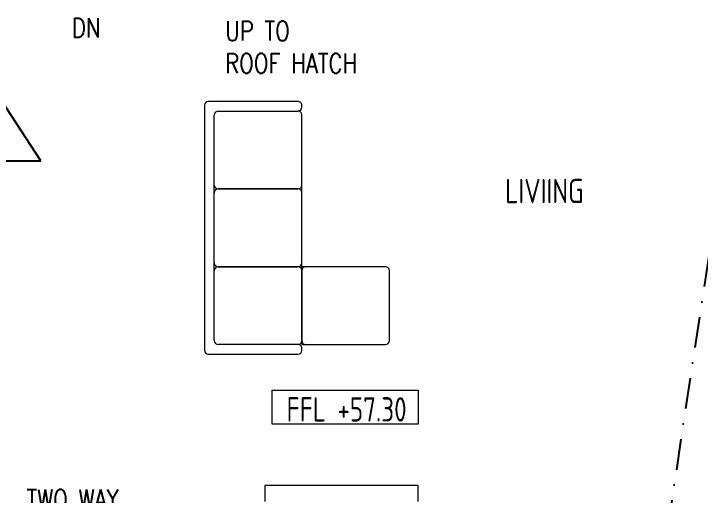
# Model space of a CAD drawing. Header units: millimetres. Extents: x -39027 to 364494, y -35256 to 94895.
# Drawn here: x 177262 to 184321, y 72484 to 77436 of the extents above; entities that cross this region are included whole.
import ezdxf

# ---------------------------------------------------------------- set-up
doc = ezdxf.new("R2010")
doc.units = ezdxf.units.MM
doc.header["$LTSCALE"] = 25
doc.linetypes.add('DASHDOT', pattern=[25.4, 12.7, -6.35, 0, -6.35])
for name, color, linetype, lineweight in [('A-AREA-IDEN', 2, 'Continuous', 5), ('G-ANNO-DIMS', 3, 'Continuous', 5), ('I-FURN', 30, 'Continuous', 13), ('Q-CASE', 31, 'Continuous', 13), ('REVISION CLOUD', 132, 'Continuous', 5)]:
    doc.layers.add(name, color=color, linetype=linetype, lineweight=lineweight)
for name, color, linetype in [('dla-txt-d-25', 3, 'Continuous'), ('dla-txt-n-35', 2, 'Continuous'), ('Symbol-5', 1, 'Continuous')]:
    doc.layers.add(name, color=color, linetype=linetype)
doc.styles.add('DLA-NOTES', font='romans.shx', dxfattribs={"width": 0.8})
doc.styles.add('ISOCPEUR', font='isocpeur.ttf', dxfattribs={"width": 0.75, "height": 500})

# ---------------------------------------------------------------- blocks, each defined once
blk = doc.blocks.new('FURNITURE_Lounge_VOLUME 4 SEAT CORNER_3D - FURNITURE_Lounge_VOLUME 4 SEAT CORNER_3D-1106662-PROPOSED FIRST FLOOR PLAN')
at = {"layer": 'I-FURN'}
for p, q in [((-1450, 499.7), (-1450, -420.3)), ((1110, 539.7), (-1410, 539.7)), ((1150, -420.3), (1150, 499.7)), ((-1310, 439.7), (1010, 439.7)), ((-1350, -420.3), (-1350, 399.7)), ((-550, -420.3), (-550, 399.7)), ((-550, 399.7), (-550, -420.3)), ((250, 399.7), (250, -420.3)), ((250, -420.3), (250, 399.7)), ((1050, 399.7), (1050, -420.3)), ((-1410, -460.3), (-1390, -460.3)), ((-1350, -460.3), (-1350, -500.3)), ((-1310, -460.3), (-1350, -460.3)), ((-590, -460.3), (-1310, -460.3)), ((-1310, -460.3), (-590, -460.3)), ((-590, -460.3), (-510, -460.3)), ((-550, -460.3), (-590, -460.3)), ((-550, -500.3), (-550, -460.3)), ((-510, -460.3), (210, -460.3)), ((210, -460.3), (290, -460.3)), ((290, -460.3), (1010, -460.3)), ((1090, -460.3), (1110, -460.3)), ((-1350, -500.3), (-1350, -1320.3)), ((-550, -1320.3), (-550, -500.3)), ((-1310, -1360.3), (-590, -1360.3))]:
    blk.add_line(p, q, dxfattribs=at)
for centre, start, end in [((-1410, 499.7), 90, 180), ((1110, 499.7), 360, 90), ((-1310, 399.7), 90, 180), ((-590, 399.7), 0, 90), ((-510, 399.7), 90, 180), ((210, 399.7), 360, 90), ((290, 399.7), 90, 180), ((1010, 399.7), 0, 90), ((-1410, -420.3), 180, 270), ((-1390, -420.3), 270, 360), ((-1310, -420.3), 180, 270), ((-590, -420.3), 270, 360), ((-510, -420.3), 180, 270), ((210, -420.3), 270, 360), ((290, -420.3), 180, 270), ((1010, -420.3), 270, 360), ((1090, -420.3), 180, 270), ((1110, -420.3), 270, 360), ((-1310, -500.3), 90, 180), ((-590, -500.3), 360, 90), ((-1310, -1320.3), 180, 270), ((-590, -1320.3), 270, 360)]:
    blk.add_arc(centre, 40, start, end, dxfattribs=at)
blk = doc.blocks.new('Master Bedroom_Fireplace base1 - Master Bedroom_Fireplace base-2543527-PROPOSED FIRST FLOOR PLAN')
at = {"layer": 'Q-CASE'}
for p, q in [((8432.4, -879.4), (8432.4, -1044.4)), ((10008.4, -879.4), (8432.4, -879.4)), ((10008.4, -1044.4), (10008.4, -879.4)), ((8432.4, -1514.4), (8432.4, -1679.4)), ((10008.4, -1679.4), (10008.4, -1514.4)), ((8432.4, -1679.4), (10008.4, -1679.4))]:
    blk.add_line(p, q, dxfattribs=at)
blk = doc.blocks.new('Spot Elevations - 15 wide box-190752-PROPOSED FIRST FLOOR PLAN')
at = {"layer": 'G-ANNO-DIMS'}
for p, q in [((7.5, 4), (-7.5, 4)), ((-7.5, 4), (-7.5, 0.5)), ((7.5, 4), (-7.5, 4)), ((-7.5, 4), (-7.5, 0.5)), ((7.5, 0.5), (7.5, 4)), ((7.5, 0.5), (7.5, 4)), ((-7.5, 0.5), (7.5, 0.5)), ((-7.5, 0.5), (7.5, 0.5))]:
    blk.add_line(p, q, dxfattribs=at)
blk = doc.blocks.new('Revision-Num')
at = {"layer": 'Symbol-5'}
blk.add_lwpolyline([(460.9, -697.7), (0, 0), (-460.9, -697.7)], close=True, dxfattribs=at)
at = {"layer": 'dla-txt-n-35', "style": 'DLA-NOTES', "width": 0.8}
blk.add_text('A', height=350, dxfattribs=at).set_placement((-135.6, -596.1))

msp = doc.modelspace()

# ---------------------------------------------------------------- linework, layer by layer
at = {"layer": 'Symbol-5', "linetype": 'DASHDOT'}
msp.add_line((186219.7, 86875.4), (182189.9, 60334.4), dxfattribs=at)

# ---------------------------------------------------------------- block references
at = {"layer": 'G-ANNO-DIMS', "extrusion": (0, 0, -1), "xscale": 99.99999999999993, "yscale": 99.99999999999993, "zscale": 99.99999999999993}
msp.add_blockref('Spot Elevations - 15 wide box-190752-PROPOSED FIRST FLOOR PLAN', (-180670.5, 73165.7), dxfattribs=at)
at = {"layer": 'I-FURN', "rotation": 90.00000000000006}
msp.add_blockref('FURNITURE_Lounge_VOLUME 4 SEAT CORNER_3D - FURNITURE_Lounge_VOLUME 4 SEAT CORNER_3D-1106662-PROPOSED FIRST FLOOR PLAN', (179763.6, 75384.9), dxfattribs=at)
at = {"layer": 'Q-CASE'}
msp.add_blockref('Master Bedroom_Fireplace base1 - Master Bedroom_Fireplace base-2543527-PROPOSED FIRST FLOOR PLAN', (171410.9, 73464), dxfattribs=at)
at = {"layer": 'REVISION CLOUD'}
msp.add_blockref('Revision-Num', (177079.6, 76621.7), dxfattribs=at)

# ---------------------------------------------------------------- texts
at = {"layer": 'A-AREA-IDEN', "insert": (182717.8, 75737.9), "char_height": 250, "width": 915, "attachment_point": 2, "line_spacing_factor": 1.153846, "style": 'ISOCPEUR'}
msp.add_mtext('LIVIING', dxfattribs=at)
at = {"layer": 'dla-txt-d-25', "char_height": 200, "attachment_point": 1, "style": 'DLA-NOTES'}
for s, width, insert in [('DN', 759.529, (177858.6, 77391.8)), ('UP TO\\PROOF HATCH', 1634.614, (179435.1, 77359.9)), ('TWO WAY WOOD FIRE', 1504.748, (177393.2, 72543.2))]:
    msp.add_mtext_dynamic_manual_height_columns(s, width=width, gutter_width=1000, heights=[0], dxfattribs=dict(at, insert=insert))
at = {"layer": 'G-ANNO-DIMS', "insert": (180066.8, 73492.6), "char_height": 250, "width": 1448.881, "attachment_point": 1, "line_spacing_factor": 1.153846, "style": 'ISOCPEUR'}
msp.add_mtext('FFL +57.30', dxfattribs=at)

doc.saveas('drawing.dxf')
